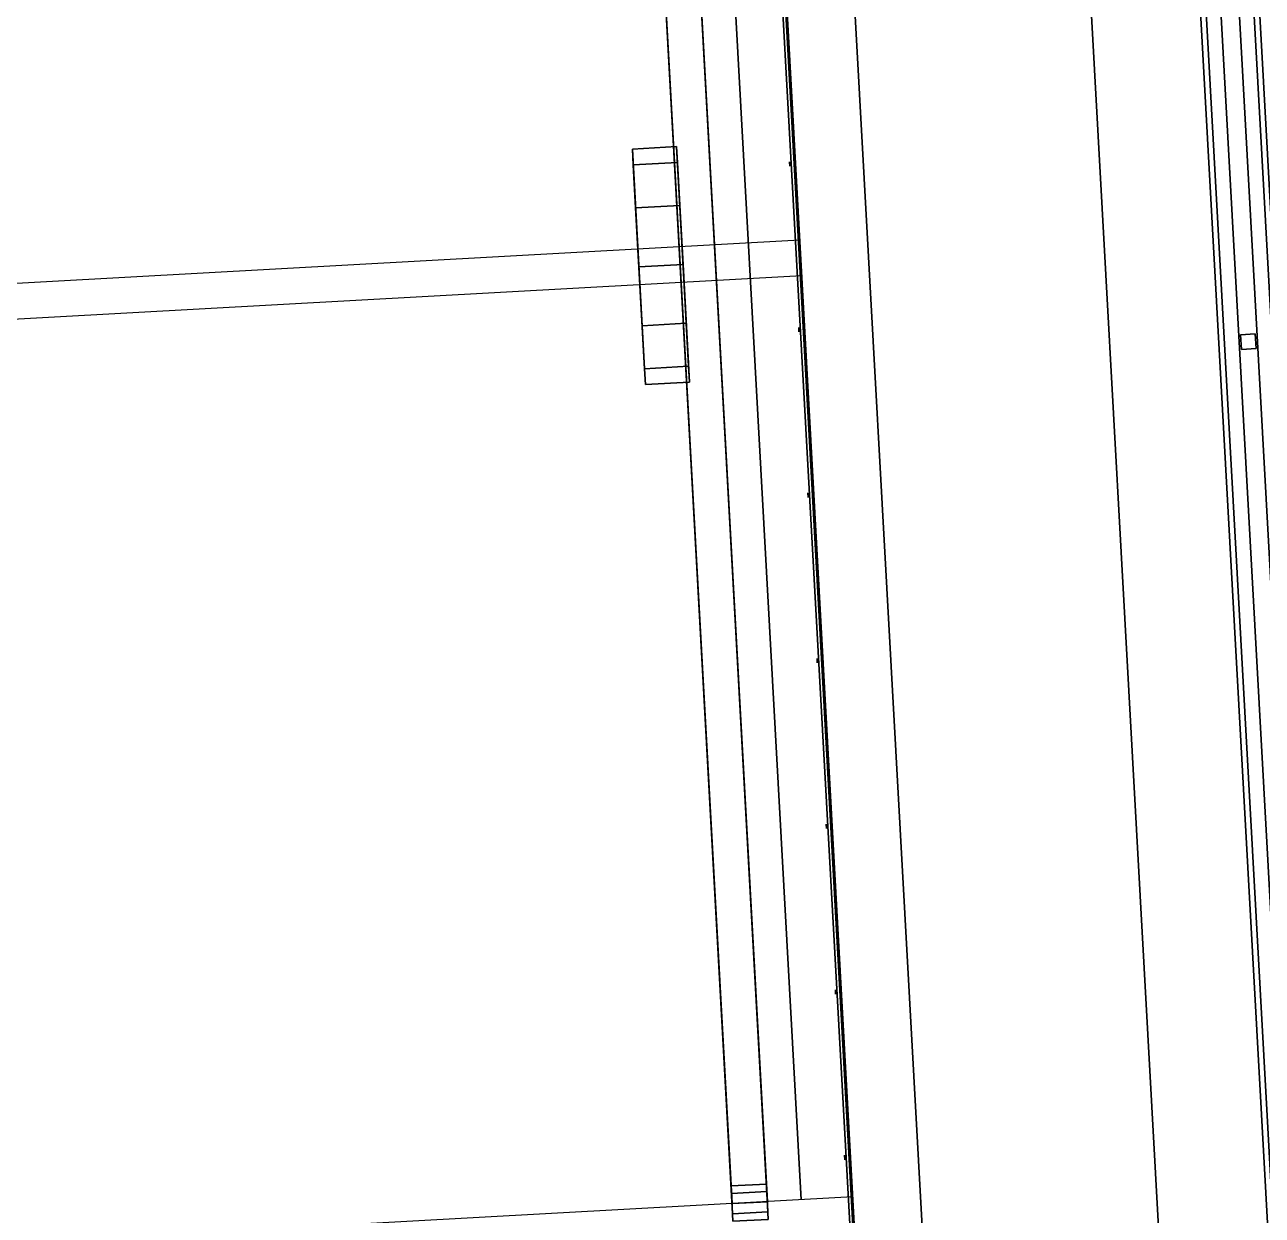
# Model space of a CAD drawing. Header units: millimetres. Extents: x -2005 to 6910, y -1718 to 7197.
# Drawn here: x 4414 to 5254, y 4181 to 4988 of the extents above; entities that cross this region are included whole.
import ezdxf

# ---------------------------------------------------------------- set-up
doc = ezdxf.new("R2010")
doc.units = ezdxf.units.MM
for name, color, linetype in [('embedded_beam_6', 7, 'Continuous'), ('embedded_beam_7', 7, 'Continuous'), ('fourth_floor_steel_deck', 7, 'Continuous'), ('interior_brick_band_E', 7, 'Continuous'), ('interior_brick_joints_E', 7, 'Continuous'), ('roof_cable_tray', 7, 'Continuous'), ('roof_guard', 7, 'Continuous'), ('roof_guard_mesh', 7, 'Continuous'), ('roof_parapet', 7, 'Continuous'), ('roof_slab', 7, 'Continuous'), ('tank_bosses_E', 7, 'Continuous'), ('tank_panels_E', 7, 'Continuous'), ('tank_ribs_E', 7, 'Continuous')]:
    doc.layers.add(name, color=color, linetype=linetype)

msp = doc.modelspace()

# ---------------------------------------------------------------- linework, layer by layer
at = {"layer": 'embedded_beam_6'}
msp.add_3dface([(-214.65, 3882.07, 24820), (4977.42, 4169.15, 24820), (4976.1, 4193.11, 24820), (-215.97, 3906.03, 24820)], dxfattribs=at)
at = {"layer": 'embedded_beam_7'}
msp.add_3dface([(-250.53, 4531.08, 24820), (4941.54, 4818.16, 24820), (4940.21, 4842.12, 24820), (-251.86, 4555.04, 24820)], dxfattribs=at)
at = {"layer": 'fourth_floor_steel_deck'}
msp.add_3dface([(-193.23, 3494.66, 20725), (4998.84, 3781.74, 20725), (4904.99, 5479.15, 20725), (-287.08, 5192.07, 20725)], dxfattribs=at)
at = {"layer": 'interior_brick_band_E'}
msp.add_3dface([(5191.07, 287.02, 24425), (4903.99, 5479.09, 24425), (4903.99, 5479.09, 24825), (5191.07, 287.02, 24825)], dxfattribs=at)
at = {"layer": 'interior_brick_joints_E'}
for points in [[(5189.07, 286.91, 24500), (4902, 5478.98, 24500), (4902, 5478.98, 24503), (5189.07, 286.91, 24503)], [(5189.07, 286.91, 24575), (4902, 5478.98, 24575), (4902, 5478.98, 24578), (5189.07, 286.91, 24578)], [(5189.07, 286.91, 24650), (4902, 5478.98, 24650), (4902, 5478.98, 24653), (5189.07, 286.91, 24653)], [(5189.07, 286.91, 24725), (4902, 5478.98, 24725), (4902, 5478.98, 24728), (5189.07, 286.91, 24728)], [(5189.07, 286.91, 24800), (4902, 5478.98, 24800), (4902, 5478.98, 24803), (5189.07, 286.91, 24803)], [(4933.43, 4892.32, 24425), (4933.27, 4895.32, 24425), (4933.27, 4895.32, 24500), (4933.43, 4892.32, 24500)], [(4933.43, 4892.32, 24575), (4933.27, 4895.32, 24575), (4933.27, 4895.32, 24650), (4933.43, 4892.32, 24650)], [(4933.43, 4892.32, 24725), (4933.27, 4895.32, 24725), (4933.27, 4895.32, 24800), (4933.43, 4892.32, 24800)], [(4939.64, 4779.99, 24500), (4939.48, 4782.99, 24500), (4939.48, 4782.99, 24575), (4939.64, 4779.99, 24575)], [(4939.64, 4779.99, 24650), (4939.48, 4782.99, 24650), (4939.48, 4782.99, 24725), (4939.64, 4779.99, 24725)], [(4939.64, 4779.99, 24800), (4939.48, 4782.99, 24800), (4939.48, 4782.99, 24825), (4939.64, 4779.99, 24825)], [(4945.85, 4667.67, 24425), (4945.69, 4670.66, 24425), (4945.69, 4670.66, 24500), (4945.85, 4667.67, 24500)], [(4945.85, 4667.67, 24575), (4945.69, 4670.66, 24575), (4945.69, 4670.66, 24650), (4945.85, 4667.67, 24650)], [(4945.85, 4667.67, 24725), (4945.69, 4670.66, 24725), (4945.69, 4670.66, 24800), (4945.85, 4667.67, 24800)], [(4952.06, 4555.34, 24500), (4951.9, 4558.33, 24500), (4951.9, 4558.33, 24575), (4952.06, 4555.34, 24575)], [(4952.06, 4555.34, 24650), (4951.9, 4558.33, 24650), (4951.9, 4558.33, 24725), (4952.06, 4555.34, 24725)], [(4952.06, 4555.34, 24800), (4951.9, 4558.33, 24800), (4951.9, 4558.33, 24825), (4952.06, 4555.34, 24825)], [(4958.27, 4443.01, 24425), (4958.11, 4446, 24425), (4958.11, 4446, 24500), (4958.27, 4443.01, 24500)], [(4958.27, 4443.01, 24575), (4958.11, 4446, 24575), (4958.11, 4446, 24650), (4958.27, 4443.01, 24650)], [(4958.27, 4443.01, 24725), (4958.11, 4446, 24725), (4958.11, 4446, 24800), (4958.27, 4443.01, 24800)], [(4964.49, 4330.68, 24500), (4964.32, 4333.68, 24500), (4964.32, 4333.68, 24575), (4964.49, 4330.68, 24575)], [(4964.49, 4330.68, 24650), (4964.32, 4333.68, 24650), (4964.32, 4333.68, 24725), (4964.49, 4330.68, 24725)], [(4964.49, 4330.68, 24800), (4964.32, 4333.68, 24800), (4964.32, 4333.68, 24825), (4964.49, 4330.68, 24825)], [(4970.7, 4218.35, 24425), (4970.53, 4221.35, 24425), (4970.53, 4221.35, 24500), (4970.7, 4218.35, 24500)], [(4970.7, 4218.35, 24575), (4970.53, 4221.35, 24575), (4970.53, 4221.35, 24650), (4970.7, 4218.35, 24650)], [(4970.7, 4218.35, 24725), (4970.53, 4221.35, 24725), (4970.53, 4221.35, 24800), (4970.7, 4218.35, 24800)]]:
    msp.add_3dface(points, dxfattribs=at)
at = {"layer": 'roof_cable_tray'}
for points in [[(5244.96, 163.81, 25137.5), (5404.71, 172.64, 25137.5), (5103.72, 5616.33, 25137.5), (4943.96, 5607.5, 25137.5)], [(5404.71, 172.64, 25062.5), (5244.96, 163.81, 25062.5), (4943.96, 5607.5, 25062.5), (5103.72, 5616.33, 25062.5)], [(5404.71, 172.64, 25137.5), (5404.71, 172.64, 25062.5), (5103.72, 5616.33, 25062.5), (5103.72, 5616.33, 25137.5)], [(5244.96, 163.81, 25062.5), (5244.96, 163.81, 25137.5), (4943.96, 5607.5, 25137.5), (4943.96, 5607.5, 25062.5)]]:
    msp.add_3dface(points, dxfattribs=at)
at = {"layer": 'roof_guard'}
for points in [[(5492.02, 3.2, 25088.24), (5488.2, 2.99, 25100), (5168, 5794.15, 25100), (5171.82, 5794.36, 25088.24)], [(5488.2, 2.99, 25100), (5492.02, 3.2, 25111.76), (5171.82, 5794.36, 25111.76), (5168, 5794.15, 25100)], [(5492.02, 3.2, 26038.24), (5488.2, 2.99, 26050), (5168, 5794.15, 26050), (5171.82, 5794.36, 26038.24)], [(5488.2, 2.99, 26050), (5492.02, 3.2, 26061.76), (5171.82, 5794.36, 26061.76), (5168, 5794.15, 26050)], [(5502, 3.76, 25080.98), (5492.02, 3.2, 25088.24), (5171.82, 5794.36, 25088.24), (5181.8, 5794.91, 25080.98)], [(5492.02, 3.2, 25111.76), (5502, 3.76, 25119.02), (5181.8, 5794.91, 25119.02), (5171.82, 5794.36, 25111.76)], [(5502, 3.76, 26030.98), (5492.02, 3.2, 26038.24), (5171.82, 5794.36, 26038.24), (5181.8, 5794.91, 26030.98)], [(5492.02, 3.2, 26061.76), (5502, 3.76, 26069.02), (5181.8, 5794.91, 26069.02), (5171.82, 5794.36, 26061.76)], [(5514.35, 4.44, 25080.98), (5502, 3.76, 25080.98), (5181.8, 5794.91, 25080.98), (5194.14, 5795.59, 25080.98)], [(5502, 3.76, 25119.02), (5514.35, 4.44, 25119.02), (5194.14, 5795.59, 25119.02), (5181.8, 5794.91, 25119.02)], [(5514.35, 4.44, 26030.98), (5502, 3.76, 26030.98), (5181.8, 5794.91, 26030.98), (5194.14, 5795.59, 26030.98)], [(5502, 3.76, 26069.02), (5514.35, 4.44, 26069.02), (5194.14, 5795.59, 26069.02), (5181.8, 5794.91, 26069.02)], [(5524.33, 4.99, 25088.24), (5514.35, 4.44, 25080.98), (5194.14, 5795.59, 25080.98), (5204.13, 5796.15, 25088.24)], [(5514.35, 4.44, 25119.02), (5524.33, 4.99, 25111.76), (5204.13, 5796.15, 25111.76), (5194.14, 5795.59, 25119.02)], [(5524.33, 4.99, 26038.24), (5514.35, 4.44, 26030.98), (5194.14, 5795.59, 26030.98), (5204.13, 5796.15, 26038.24)], [(5514.35, 4.44, 26069.02), (5524.33, 4.99, 26061.76), (5204.13, 5796.15, 26061.76), (5194.14, 5795.59, 26069.02)], [(5528.14, 5.2, 25100), (5524.33, 4.99, 25088.24), (5204.13, 5796.15, 25088.24), (5207.94, 5796.36, 25100)], [(5524.33, 4.99, 25111.76), (5528.14, 5.2, 25100), (5207.94, 5796.36, 25100), (5204.13, 5796.15, 25111.76)], [(5528.14, 5.2, 26050), (5524.33, 4.99, 26038.24), (5204.13, 5796.15, 26038.24), (5207.94, 5796.36, 26050)], [(5524.33, 4.99, 26061.76), (5528.14, 5.2, 26050), (5207.94, 5796.36, 26050), (5204.13, 5796.15, 26061.76)]]:
    msp.add_3dface(points, dxfattribs=at)
at = {"layer": 'roof_guard_mesh'}
for points in [[(5239.76, 4768.02, 25080), (5239.21, 4778, 25080), (5249.19, 4778.55, 25080), (5249.75, 4768.57, 25080)], [(5239.76, 4768.02, 26050), (5249.75, 4768.57, 26050), (5249.19, 4778.55, 26050), (5239.21, 4778, 26050)], [(5249.19, 4778.55, 25080), (5239.21, 4778, 25080), (5239.21, 4778, 26050), (5249.19, 4778.55, 26050)], [(5239.21, 4778, 25080), (5239.76, 4768.02, 25080), (5239.76, 4768.02, 26050), (5239.21, 4778, 26050)], [(5249.75, 4768.57, 25080), (5249.19, 4778.55, 25080), (5249.19, 4778.55, 26050), (5249.75, 4768.57, 26050)], [(5239.76, 4768.02, 25080), (5249.75, 4768.57, 25080), (5249.75, 4768.57, 26050), (5239.76, 4768.02, 26050)]]:
    msp.add_3dface(points, dxfattribs=at)
at = {"layer": 'roof_parapet'}
for points in [[(5192.07, 287.08, 25000), (4904.99, 5479.15, 25000), (5554, 5515.03, 25000), (5841.08, 322.96, 25000)], [(5192.07, 287.08, 25550), (5841.08, 322.96, 25550), (5554, 5515.03, 25550), (4904.99, 5479.15, 25550)], [(4904.99, 5479.15, 25000), (5192.07, 287.08, 25000), (5192.07, 287.08, 25550), (4904.99, 5479.15, 25550)]]:
    msp.add_3dface(points, dxfattribs=at)
at = {"layer": 'roof_slab'}
for points in [[(-176.66, 3195.12, 24825), (-287.08, 5192.07, 24825), (4904.99, 5479.15, 24825), (5015.41, 3482.2, 24825)], [(-176.66, 3195.12, 25000), (5015.41, 3482.2, 25000), (4904.99, 5479.15, 25000), (-287.08, 5192.07, 25000)], [(5015.41, 3482.2, 24825), (4904.99, 5479.15, 24825), (4904.99, 5479.15, 25000), (5015.41, 3482.2, 25000)]]:
    msp.add_3dface(points, dxfattribs=at)
at = {"layer": 'tank_bosses_E'}
for points in [[(4827.22, 4893.24, 21147.5), (4826.63, 4903.94, 21187.5), (4856.58, 4905.6, 21187.5), (4857.17, 4894.9, 21147.5)], [(4826.63, 4903.94, 21187.5), (4827.22, 4893.24, 21227.5), (4857.17, 4894.9, 21227.5), (4856.58, 4905.6, 21187.5)], [(4827.22, 4893.24, 22072.5), (4826.63, 4903.94, 22112.5), (4856.58, 4905.6, 22112.5), (4857.17, 4894.9, 22072.5)], [(4826.63, 4903.94, 22112.5), (4827.22, 4893.24, 22152.5), (4857.17, 4894.9, 22152.5), (4856.58, 4905.6, 22112.5)], [(4827.22, 4893.24, 22997.5), (4826.63, 4903.94, 23037.5), (4856.58, 4905.6, 23037.5), (4857.17, 4894.9, 22997.5)], [(4826.63, 4903.94, 23037.5), (4827.22, 4893.24, 23077.5), (4857.17, 4894.9, 23077.5), (4856.58, 4905.6, 23037.5)], [(4827.22, 4893.24, 23922.5), (4826.63, 4903.94, 23962.5), (4856.58, 4905.6, 23962.5), (4857.17, 4894.9, 23922.5)], [(4826.63, 4903.94, 23962.5), (4827.22, 4893.24, 24002.5), (4857.17, 4894.9, 24002.5), (4856.58, 4905.6, 23962.5)], [(4834.87, 4754.89, 21227.5), (4827.22, 4893.24, 21227.5), (4826.63, 4903.94, 21187.5)], [(4834.87, 4754.89, 21227.5), (4826.63, 4903.94, 21187.5), (4827.22, 4893.24, 21147.5)], [(4834.87, 4754.89, 22152.5), (4827.22, 4893.24, 22152.5), (4826.63, 4903.94, 22112.5)], [(4834.87, 4754.89, 22152.5), (4826.63, 4903.94, 22112.5), (4827.22, 4893.24, 22072.5)], [(4834.87, 4754.89, 23077.5), (4827.22, 4893.24, 23077.5), (4826.63, 4903.94, 23037.5)], [(4834.87, 4754.89, 23077.5), (4826.63, 4903.94, 23037.5), (4827.22, 4893.24, 22997.5)], [(4834.87, 4754.89, 24002.5), (4827.22, 4893.24, 24002.5), (4826.63, 4903.94, 23962.5)], [(4834.87, 4754.89, 24002.5), (4826.63, 4903.94, 23962.5), (4827.22, 4893.24, 23922.5)], [(4865.41, 4745.84, 21187.5), (4857.17, 4894.9, 21147.5), (4856.58, 4905.6, 21187.5)], [(4865.41, 4745.84, 21187.5), (4856.58, 4905.6, 21187.5), (4857.17, 4894.9, 21227.5)], [(4865.41, 4745.84, 22112.5), (4857.17, 4894.9, 22072.5), (4856.58, 4905.6, 22112.5)], [(4865.41, 4745.84, 22112.5), (4856.58, 4905.6, 22112.5), (4857.17, 4894.9, 22152.5)], [(4865.41, 4745.84, 23037.5), (4857.17, 4894.9, 22997.5), (4856.58, 4905.6, 23037.5)], [(4865.41, 4745.84, 23037.5), (4856.58, 4905.6, 23037.5), (4857.17, 4894.9, 23077.5)], [(4865.41, 4745.84, 23962.5), (4857.17, 4894.9, 23922.5), (4856.58, 4905.6, 23962.5)], [(4865.41, 4745.84, 23962.5), (4856.58, 4905.6, 23962.5), (4857.17, 4894.9, 24002.5)], [(4828.84, 4864.01, 21118.22), (4827.22, 4893.24, 21147.5), (4857.17, 4894.9, 21147.5), (4858.79, 4865.66, 21118.22)], [(4827.22, 4893.24, 21227.5), (4828.84, 4864.01, 21256.78), (4858.79, 4865.66, 21256.78), (4857.17, 4894.9, 21227.5)], [(4828.84, 4864.01, 22043.22), (4827.22, 4893.24, 22072.5), (4857.17, 4894.9, 22072.5), (4858.79, 4865.66, 22043.22)], [(4827.22, 4893.24, 22152.5), (4828.84, 4864.01, 22181.78), (4858.79, 4865.66, 22181.78), (4857.17, 4894.9, 22152.5)], [(4828.84, 4864.01, 22968.22), (4827.22, 4893.24, 22997.5), (4857.17, 4894.9, 22997.5), (4858.79, 4865.66, 22968.22)], [(4827.22, 4893.24, 23077.5), (4828.84, 4864.01, 23106.78), (4858.79, 4865.66, 23106.78), (4857.17, 4894.9, 23077.5)], [(4828.84, 4864.01, 23893.22), (4827.22, 4893.24, 23922.5), (4857.17, 4894.9, 23922.5), (4858.79, 4865.66, 23893.22)], [(4827.22, 4893.24, 24002.5), (4828.84, 4864.01, 24031.78), (4858.79, 4865.66, 24031.78), (4857.17, 4894.9, 24002.5)], [(4865.41, 4745.84, 21187.5), (4858.79, 4865.66, 21118.22), (4857.17, 4894.9, 21147.5)], [(4865.41, 4745.84, 21187.5), (4857.17, 4894.9, 21227.5), (4858.79, 4865.66, 21256.78)], [(4865.41, 4745.84, 22112.5), (4858.79, 4865.66, 22043.22), (4857.17, 4894.9, 22072.5)], [(4865.41, 4745.84, 22112.5), (4857.17, 4894.9, 22152.5), (4858.79, 4865.66, 22181.78)], [(4865.41, 4745.84, 23037.5), (4858.79, 4865.66, 22968.22), (4857.17, 4894.9, 22997.5)], [(4865.41, 4745.84, 23037.5), (4857.17, 4894.9, 23077.5), (4858.79, 4865.66, 23106.78)], [(4865.41, 4745.84, 23962.5), (4858.79, 4865.66, 23893.22), (4857.17, 4894.9, 23922.5)], [(4865.41, 4745.84, 23962.5), (4857.17, 4894.9, 24002.5), (4858.79, 4865.66, 24031.78)], [(4834.87, 4754.89, 21227.5), (4828.84, 4864.01, 21256.78), (4827.22, 4893.24, 21227.5)], [(4834.87, 4754.89, 21227.5), (4827.22, 4893.24, 21147.5), (4828.84, 4864.01, 21118.22)], [(4834.87, 4754.89, 22152.5), (4828.84, 4864.01, 22181.78), (4827.22, 4893.24, 22152.5)], [(4834.87, 4754.89, 22152.5), (4827.22, 4893.24, 22072.5), (4828.84, 4864.01, 22043.22)], [(4834.87, 4754.89, 23077.5), (4828.84, 4864.01, 23106.78), (4827.22, 4893.24, 23077.5)], [(4834.87, 4754.89, 23077.5), (4827.22, 4893.24, 22997.5), (4828.84, 4864.01, 22968.22)], [(4834.87, 4754.89, 24002.5), (4828.84, 4864.01, 24031.78), (4827.22, 4893.24, 24002.5)], [(4834.87, 4754.89, 24002.5), (4827.22, 4893.24, 23922.5), (4828.84, 4864.01, 23893.22)], [(4831.04, 4824.07, 21107.5), (4828.84, 4864.01, 21118.22), (4858.79, 4865.66, 21118.22), (4861, 4825.72, 21107.5)], [(4828.84, 4864.01, 21256.78), (4831.04, 4824.07, 21267.5), (4861, 4825.72, 21267.5), (4858.79, 4865.66, 21256.78)], [(4831.04, 4824.07, 22032.5), (4828.84, 4864.01, 22043.22), (4858.79, 4865.66, 22043.22), (4861, 4825.72, 22032.5)], [(4828.84, 4864.01, 22181.78), (4831.04, 4824.07, 22192.5), (4861, 4825.72, 22192.5), (4858.79, 4865.66, 22181.78)], [(4831.04, 4824.07, 22957.5), (4828.84, 4864.01, 22968.22), (4858.79, 4865.66, 22968.22), (4861, 4825.72, 22957.5)], [(4828.84, 4864.01, 23106.78), (4831.04, 4824.07, 23117.5), (4861, 4825.72, 23117.5), (4858.79, 4865.66, 23106.78)], [(4831.04, 4824.07, 23882.5), (4828.84, 4864.01, 23893.22), (4858.79, 4865.66, 23893.22), (4861, 4825.72, 23882.5)], [(4828.84, 4864.01, 24031.78), (4831.04, 4824.07, 24042.5), (4861, 4825.72, 24042.5), (4858.79, 4865.66, 24031.78)], [(4834.87, 4754.89, 21227.5), (4831.04, 4824.07, 21267.5), (4828.84, 4864.01, 21256.78)], [(4834.87, 4754.89, 21227.5), (4828.84, 4864.01, 21118.22), (4831.04, 4824.07, 21107.5)], [(4834.87, 4754.89, 22152.5), (4831.04, 4824.07, 22192.5), (4828.84, 4864.01, 22181.78)], [(4834.87, 4754.89, 22152.5), (4828.84, 4864.01, 22043.22), (4831.04, 4824.07, 22032.5)], [(4834.87, 4754.89, 23077.5), (4831.04, 4824.07, 23117.5), (4828.84, 4864.01, 23106.78)], [(4834.87, 4754.89, 23077.5), (4828.84, 4864.01, 22968.22), (4831.04, 4824.07, 22957.5)], [(4834.87, 4754.89, 24002.5), (4831.04, 4824.07, 24042.5), (4828.84, 4864.01, 24031.78)], [(4834.87, 4754.89, 24002.5), (4828.84, 4864.01, 23893.22), (4831.04, 4824.07, 23882.5)], [(4865.41, 4745.84, 21187.5), (4861, 4825.72, 21107.5), (4858.79, 4865.66, 21118.22)], [(4865.41, 4745.84, 21187.5), (4858.79, 4865.66, 21256.78), (4861, 4825.72, 21267.5)], [(4865.41, 4745.84, 22112.5), (4861, 4825.72, 22032.5), (4858.79, 4865.66, 22043.22)], [(4865.41, 4745.84, 22112.5), (4858.79, 4865.66, 22181.78), (4861, 4825.72, 22192.5)], [(4865.41, 4745.84, 23037.5), (4861, 4825.72, 22957.5), (4858.79, 4865.66, 22968.22)], [(4865.41, 4745.84, 23037.5), (4858.79, 4865.66, 23106.78), (4861, 4825.72, 23117.5)], [(4865.41, 4745.84, 23962.5), (4861, 4825.72, 23882.5), (4858.79, 4865.66, 23893.22)], [(4865.41, 4745.84, 23962.5), (4858.79, 4865.66, 24031.78), (4861, 4825.72, 24042.5)], [(4833.25, 4784.13, 21118.22), (4831.04, 4824.07, 21107.5), (4861, 4825.72, 21107.5), (4863.21, 4785.78, 21118.22)], [(4831.04, 4824.07, 21267.5), (4833.25, 4784.13, 21256.78), (4863.21, 4785.78, 21256.78), (4861, 4825.72, 21267.5)], [(4833.25, 4784.13, 22043.22), (4831.04, 4824.07, 22032.5), (4861, 4825.72, 22032.5), (4863.21, 4785.78, 22043.22)], [(4831.04, 4824.07, 22192.5), (4833.25, 4784.13, 22181.78), (4863.21, 4785.78, 22181.78), (4861, 4825.72, 22192.5)], [(4833.25, 4784.13, 22968.22), (4831.04, 4824.07, 22957.5), (4861, 4825.72, 22957.5), (4863.21, 4785.78, 22968.22)], [(4831.04, 4824.07, 23117.5), (4833.25, 4784.13, 23106.78), (4863.21, 4785.78, 23106.78), (4861, 4825.72, 23117.5)], [(4833.25, 4784.13, 23893.22), (4831.04, 4824.07, 23882.5), (4861, 4825.72, 23882.5), (4863.21, 4785.78, 23893.22)], [(4831.04, 4824.07, 24042.5), (4833.25, 4784.13, 24031.78), (4863.21, 4785.78, 24031.78), (4861, 4825.72, 24042.5)], [(4834.87, 4754.89, 21227.5), (4833.25, 4784.13, 21256.78), (4831.04, 4824.07, 21267.5)], [(4834.87, 4754.89, 21227.5), (4831.04, 4824.07, 21107.5), (4833.25, 4784.13, 21118.22)], [(4834.87, 4754.89, 22152.5), (4833.25, 4784.13, 22181.78), (4831.04, 4824.07, 22192.5)], [(4834.87, 4754.89, 22152.5), (4831.04, 4824.07, 22032.5), (4833.25, 4784.13, 22043.22)], [(4834.87, 4754.89, 23077.5), (4833.25, 4784.13, 23106.78), (4831.04, 4824.07, 23117.5)], [(4834.87, 4754.89, 23077.5), (4831.04, 4824.07, 22957.5), (4833.25, 4784.13, 22968.22)], [(4834.87, 4754.89, 24002.5), (4833.25, 4784.13, 24031.78), (4831.04, 4824.07, 24042.5)], [(4834.87, 4754.89, 24002.5), (4831.04, 4824.07, 23882.5), (4833.25, 4784.13, 23893.22)], [(4865.41, 4745.84, 21187.5), (4863.21, 4785.78, 21118.22), (4861, 4825.72, 21107.5)], [(4865.41, 4745.84, 21187.5), (4861, 4825.72, 21267.5), (4863.21, 4785.78, 21256.78)], [(4865.41, 4745.84, 22112.5), (4863.21, 4785.78, 22043.22), (4861, 4825.72, 22032.5)], [(4865.41, 4745.84, 22112.5), (4861, 4825.72, 22192.5), (4863.21, 4785.78, 22181.78)], [(4865.41, 4745.84, 23037.5), (4863.21, 4785.78, 22968.22), (4861, 4825.72, 22957.5)], [(4865.41, 4745.84, 23037.5), (4861, 4825.72, 23117.5), (4863.21, 4785.78, 23106.78)], [(4865.41, 4745.84, 23962.5), (4863.21, 4785.78, 23893.22), (4861, 4825.72, 23882.5)], [(4865.41, 4745.84, 23962.5), (4861, 4825.72, 24042.5), (4863.21, 4785.78, 24031.78)], [(4834.87, 4754.89, 21147.5), (4833.25, 4784.13, 21118.22), (4863.21, 4785.78, 21118.22), (4864.82, 4756.55, 21147.5)], [(4833.25, 4784.13, 21256.78), (4834.87, 4754.89, 21227.5), (4864.82, 4756.55, 21227.5), (4863.21, 4785.78, 21256.78)], [(4834.87, 4754.89, 22072.5), (4833.25, 4784.13, 22043.22), (4863.21, 4785.78, 22043.22), (4864.82, 4756.55, 22072.5)], [(4833.25, 4784.13, 22181.78), (4834.87, 4754.89, 22152.5), (4864.82, 4756.55, 22152.5), (4863.21, 4785.78, 22181.78)], [(4834.87, 4754.89, 22997.5), (4833.25, 4784.13, 22968.22), (4863.21, 4785.78, 22968.22), (4864.82, 4756.55, 22997.5)], [(4833.25, 4784.13, 23106.78), (4834.87, 4754.89, 23077.5), (4864.82, 4756.55, 23077.5), (4863.21, 4785.78, 23106.78)], [(4834.87, 4754.89, 23922.5), (4833.25, 4784.13, 23893.22), (4863.21, 4785.78, 23893.22), (4864.82, 4756.55, 23922.5)], [(4833.25, 4784.13, 24031.78), (4834.87, 4754.89, 24002.5), (4864.82, 4756.55, 24002.5), (4863.21, 4785.78, 24031.78)], [(4865.41, 4745.84, 21187.5), (4864.82, 4756.55, 21147.5), (4863.21, 4785.78, 21118.22)], [(4865.41, 4745.84, 21187.5), (4863.21, 4785.78, 21256.78), (4864.82, 4756.55, 21227.5)], [(4865.41, 4745.84, 22112.5), (4864.82, 4756.55, 22072.5), (4863.21, 4785.78, 22043.22)], [(4865.41, 4745.84, 22112.5), (4863.21, 4785.78, 22181.78), (4864.82, 4756.55, 22152.5)], [(4865.41, 4745.84, 23037.5), (4864.82, 4756.55, 22997.5), (4863.21, 4785.78, 22968.22)], [(4865.41, 4745.84, 23037.5), (4863.21, 4785.78, 23106.78), (4864.82, 4756.55, 23077.5)], [(4865.41, 4745.84, 23962.5), (4864.82, 4756.55, 23922.5), (4863.21, 4785.78, 23893.22)], [(4865.41, 4745.84, 23962.5), (4863.21, 4785.78, 24031.78), (4864.82, 4756.55, 24002.5)], [(4834.87, 4754.89, 21227.5), (4833.25, 4784.13, 21118.22), (4834.87, 4754.89, 21147.5)], [(4834.87, 4754.89, 22152.5), (4833.25, 4784.13, 22043.22), (4834.87, 4754.89, 22072.5)], [(4834.87, 4754.89, 23077.5), (4833.25, 4784.13, 22968.22), (4834.87, 4754.89, 22997.5)], [(4834.87, 4754.89, 24002.5), (4833.25, 4784.13, 23893.22), (4834.87, 4754.89, 23922.5)], [(4835.46, 4744.19, 21187.5), (4834.87, 4754.89, 21147.5), (4864.82, 4756.55, 21147.5), (4865.41, 4745.84, 21187.5)], [(4834.87, 4754.89, 21227.5), (4835.46, 4744.19, 21187.5), (4865.41, 4745.84, 21187.5), (4864.82, 4756.55, 21227.5)], [(4835.46, 4744.19, 22112.5), (4834.87, 4754.89, 22072.5), (4864.82, 4756.55, 22072.5), (4865.41, 4745.84, 22112.5)], [(4834.87, 4754.89, 22152.5), (4835.46, 4744.19, 22112.5), (4865.41, 4745.84, 22112.5), (4864.82, 4756.55, 22152.5)], [(4835.46, 4744.19, 23037.5), (4834.87, 4754.89, 22997.5), (4864.82, 4756.55, 22997.5), (4865.41, 4745.84, 23037.5)], [(4834.87, 4754.89, 23077.5), (4835.46, 4744.19, 23037.5), (4865.41, 4745.84, 23037.5), (4864.82, 4756.55, 23077.5)], [(4835.46, 4744.19, 23962.5), (4834.87, 4754.89, 23922.5), (4864.82, 4756.55, 23922.5), (4865.41, 4745.84, 23962.5)], [(4834.87, 4754.89, 24002.5), (4835.46, 4744.19, 23962.5), (4865.41, 4745.84, 23962.5), (4864.82, 4756.55, 24002.5)], [(4834.87, 4754.89, 21227.5), (4834.87, 4754.89, 21147.5), (4835.46, 4744.19, 21187.5)], [(4834.87, 4754.89, 22152.5), (4834.87, 4754.89, 22072.5), (4835.46, 4744.19, 22112.5)], [(4834.87, 4754.89, 23077.5), (4834.87, 4754.89, 22997.5), (4835.46, 4744.19, 23037.5)], [(4834.87, 4754.89, 24002.5), (4834.87, 4754.89, 23922.5), (4835.46, 4744.19, 23962.5)]]:
    msp.add_3dface(points, dxfattribs=at)
at = {"layer": 'tank_panels_E'}
for points in [[(4941.15, 4191.18, 20737), (4870.71, 5465.23, 20737), (4870.71, 5465.23, 21638), (4941.15, 4191.18, 21638)], [(4941.15, 4191.18, 21662), (4870.71, 5465.23, 21662), (4870.71, 5465.23, 22563), (4941.15, 4191.18, 22563)], [(4941.15, 4191.18, 22587), (4870.71, 5465.23, 22587), (4870.71, 5465.23, 23488), (4941.15, 4191.18, 23488)], [(4941.15, 4191.18, 23512), (4870.71, 5465.23, 23512), (4870.71, 5465.23, 24413), (4941.15, 4191.18, 24413)]]:
    msp.add_3dface(points, dxfattribs=at)
at = {"layer": 'tank_ribs_E'}
for points in [[(4917.8, 4196.82, 20727.2), (4893.84, 4195.5, 20727.2), (4823.4, 5469.55, 21628.2), (4847.36, 5470.88, 21628.2)], [(4893.84, 4195.5, 21647.8), (4917.8, 4196.82, 21647.8), (4847.36, 5470.88, 20746.8), (4823.4, 5469.55, 20746.8)], [(4917.8, 4196.82, 21652.2), (4893.84, 4195.5, 21652.2), (4823.4, 5469.55, 22553.2), (4847.36, 5470.88, 22553.2)], [(4893.84, 4195.5, 22572.8), (4917.8, 4196.82, 22572.8), (4847.36, 5470.88, 21671.8), (4823.4, 5469.55, 21671.8)], [(4917.8, 4196.82, 22577.2), (4893.84, 4195.5, 22577.2), (4823.4, 5469.55, 23478.2), (4847.36, 5470.88, 23478.2)], [(4893.84, 4195.5, 23497.8), (4917.8, 4196.82, 23497.8), (4847.36, 5470.88, 22596.8), (4823.4, 5469.55, 22596.8)], [(4917.8, 4196.82, 23502.2), (4893.84, 4195.5, 23502.2), (4823.4, 5469.55, 24403.2), (4847.36, 5470.88, 24403.2)], [(4893.84, 4195.5, 24422.8), (4917.8, 4196.82, 24422.8), (4847.36, 5470.88, 23521.8), (4823.4, 5469.55, 23521.8)], [(4893.84, 4195.5, 20727.2), (4894.61, 4181.67, 20746.8), (4824.16, 5455.73, 21647.8), (4823.4, 5469.55, 21628.2)], [(4894.61, 4181.67, 21628.2), (4893.84, 4195.5, 21647.8), (4823.4, 5469.55, 20746.8), (4824.16, 5455.73, 20727.2)], [(4893.84, 4195.5, 21652.2), (4894.61, 4181.67, 21671.8), (4824.16, 5455.73, 22572.8), (4823.4, 5469.55, 22553.2)], [(4894.61, 4181.67, 22553.2), (4893.84, 4195.5, 22572.8), (4823.4, 5469.55, 21671.8), (4824.16, 5455.73, 21652.2)], [(4893.84, 4195.5, 22577.2), (4894.61, 4181.67, 22596.8), (4824.16, 5455.73, 23497.8), (4823.4, 5469.55, 23478.2)], [(4894.61, 4181.67, 23478.2), (4893.84, 4195.5, 23497.8), (4823.4, 5469.55, 22596.8), (4824.16, 5455.73, 22577.2)], [(4893.84, 4195.5, 23502.2), (4894.61, 4181.67, 23521.8), (4824.16, 5455.73, 24422.8), (4823.4, 5469.55, 24403.2)], [(4894.61, 4181.67, 24403.2), (4893.84, 4195.5, 24422.8), (4823.4, 5469.55, 23521.8), (4824.16, 5455.73, 23502.2)], [(4918.57, 4183, 20746.8), (4917.8, 4196.82, 20727.2), (4847.36, 5470.88, 21628.2), (4848.12, 5457.05, 21647.8)], [(4917.8, 4196.82, 21647.8), (4918.57, 4183, 21628.2), (4848.12, 5457.05, 20727.2), (4847.36, 5470.88, 20746.8)], [(4918.57, 4183, 21671.8), (4917.8, 4196.82, 21652.2), (4847.36, 5470.88, 22553.2), (4848.12, 5457.05, 22572.8)], [(4917.8, 4196.82, 22572.8), (4918.57, 4183, 22553.2), (4848.12, 5457.05, 21652.2), (4847.36, 5470.88, 21671.8)], [(4918.57, 4183, 22596.8), (4917.8, 4196.82, 22577.2), (4847.36, 5470.88, 23478.2), (4848.12, 5457.05, 23497.8)], [(4917.8, 4196.82, 23497.8), (4918.57, 4183, 23478.2), (4848.12, 5457.05, 22577.2), (4847.36, 5470.88, 22596.8)], [(4918.57, 4183, 23521.8), (4917.8, 4196.82, 23502.2), (4847.36, 5470.88, 24403.2), (4848.12, 5457.05, 24422.8)], [(4917.8, 4196.82, 24422.8), (4918.57, 4183, 24403.2), (4848.12, 5457.05, 23502.2), (4847.36, 5470.88, 23521.8)], [(4894.22, 4188.59, 20749), (4918.19, 4189.91, 20749), (4847.74, 5463.96, 20749), (4823.78, 5462.64, 20749)], [(4918.19, 4189.91, 20725), (4894.22, 4188.59, 20725), (4823.78, 5462.64, 20725), (4847.74, 5463.96, 20725)], [(4847.74, 5463.96, 21650), (4823.78, 5462.64, 21650), (4894.22, 4188.59, 21650), (4918.19, 4189.91, 21650)], [(4823.78, 5462.64, 21626), (4847.74, 5463.96, 21626), (4918.19, 4189.91, 21626), (4894.22, 4188.59, 21626)], [(4894.22, 4188.59, 21674), (4918.19, 4189.91, 21674), (4847.74, 5463.96, 21674), (4823.78, 5462.64, 21674)], [(4918.19, 4189.91, 21650), (4894.22, 4188.59, 21650), (4823.78, 5462.64, 21650), (4847.74, 5463.96, 21650)], [(4847.74, 5463.96, 22575), (4823.78, 5462.64, 22575), (4894.22, 4188.59, 22575), (4918.19, 4189.91, 22575)], [(4823.78, 5462.64, 22551), (4847.74, 5463.96, 22551), (4918.19, 4189.91, 22551), (4894.22, 4188.59, 22551)], [(4894.22, 4188.59, 22599), (4918.19, 4189.91, 22599), (4847.74, 5463.96, 22599), (4823.78, 5462.64, 22599)], [(4918.19, 4189.91, 22575), (4894.22, 4188.59, 22575), (4823.78, 5462.64, 22575), (4847.74, 5463.96, 22575)], [(4847.74, 5463.96, 23500), (4823.78, 5462.64, 23500), (4894.22, 4188.59, 23500), (4918.19, 4189.91, 23500)], [(4823.78, 5462.64, 23476), (4847.74, 5463.96, 23476), (4918.19, 4189.91, 23476), (4894.22, 4188.59, 23476)], [(4894.22, 4188.59, 23524), (4918.19, 4189.91, 23524), (4847.74, 5463.96, 23524), (4823.78, 5462.64, 23524)], [(4918.19, 4189.91, 23500), (4894.22, 4188.59, 23500), (4823.78, 5462.64, 23500), (4847.74, 5463.96, 23500)], [(4847.74, 5463.96, 24425), (4823.78, 5462.64, 24425), (4894.22, 4188.59, 24425), (4918.19, 4189.91, 24425)], [(4823.78, 5462.64, 24401), (4847.74, 5463.96, 24401), (4918.19, 4189.91, 24401), (4894.22, 4188.59, 24401)], [(4894.22, 4188.59, 20725), (4894.22, 4188.59, 20749), (4823.78, 5462.64, 20749), (4823.78, 5462.64, 20725)], [(4823.78, 5462.64, 21650), (4823.78, 5462.64, 21626), (4894.22, 4188.59, 21626), (4894.22, 4188.59, 21650)], [(4894.22, 4188.59, 21650), (4894.22, 4188.59, 21674), (4823.78, 5462.64, 21674), (4823.78, 5462.64, 21650)], [(4823.78, 5462.64, 22575), (4823.78, 5462.64, 22551), (4894.22, 4188.59, 22551), (4894.22, 4188.59, 22575)], [(4894.22, 4188.59, 22575), (4894.22, 4188.59, 22599), (4823.78, 5462.64, 22599), (4823.78, 5462.64, 22575)], [(4823.78, 5462.64, 23500), (4823.78, 5462.64, 23476), (4894.22, 4188.59, 23476), (4894.22, 4188.59, 23500)], [(4894.22, 4188.59, 23500), (4894.22, 4188.59, 23524), (4823.78, 5462.64, 23524), (4823.78, 5462.64, 23500)], [(4823.78, 5462.64, 24425), (4823.78, 5462.64, 24401), (4894.22, 4188.59, 24401), (4894.22, 4188.59, 24425)], [(4894.61, 4181.67, 20746.8), (4918.57, 4183, 20746.8), (4848.12, 5457.05, 21647.8), (4824.16, 5455.73, 21647.8)], [(4918.57, 4183, 21628.2), (4894.61, 4181.67, 21628.2), (4824.16, 5455.73, 20727.2), (4848.12, 5457.05, 20727.2)], [(4894.61, 4181.67, 21671.8), (4918.57, 4183, 21671.8), (4848.12, 5457.05, 22572.8), (4824.16, 5455.73, 22572.8)], [(4918.57, 4183, 22553.2), (4894.61, 4181.67, 22553.2), (4824.16, 5455.73, 21652.2), (4848.12, 5457.05, 21652.2)], [(4894.61, 4181.67, 22596.8), (4918.57, 4183, 22596.8), (4848.12, 5457.05, 23497.8), (4824.16, 5455.73, 23497.8)], [(4918.57, 4183, 23478.2), (4894.61, 4181.67, 23478.2), (4824.16, 5455.73, 22577.2), (4848.12, 5457.05, 22577.2)], [(4894.61, 4181.67, 23521.8), (4918.57, 4183, 23521.8), (4848.12, 5457.05, 24422.8), (4824.16, 5455.73, 24422.8)], [(4918.57, 4183, 24403.2), (4894.61, 4181.67, 24403.2), (4824.16, 5455.73, 23502.2), (4848.12, 5457.05, 23502.2)], [(4918.19, 4189.91, 20749), (4918.19, 4189.91, 20725), (4847.74, 5463.96, 20725), (4847.74, 5463.96, 20749)], [(4847.74, 5463.96, 21626), (4847.74, 5463.96, 21650), (4918.19, 4189.91, 21650), (4918.19, 4189.91, 21626)], [(4918.19, 4189.91, 21674), (4918.19, 4189.91, 21650), (4847.74, 5463.96, 21650), (4847.74, 5463.96, 21674)], [(4847.74, 5463.96, 22551), (4847.74, 5463.96, 22575), (4918.19, 4189.91, 22575), (4918.19, 4189.91, 22551)], [(4918.19, 4189.91, 22599), (4918.19, 4189.91, 22575), (4847.74, 5463.96, 22575), (4847.74, 5463.96, 22599)], [(4847.74, 5463.96, 23476), (4847.74, 5463.96, 23500), (4918.19, 4189.91, 23500), (4918.19, 4189.91, 23476)], [(4918.19, 4189.91, 23524), (4918.19, 4189.91, 23500), (4847.74, 5463.96, 23500), (4847.74, 5463.96, 23524)], [(4847.74, 5463.96, 24401), (4847.74, 5463.96, 24425), (4918.19, 4189.91, 24425), (4918.19, 4189.91, 24401)], [(4893.56, 4200.57, 21638), (4894.89, 4176.6, 21638), (4918.85, 4177.93, 21638), (4917.52, 4201.89, 21638)], [(4893.56, 4200.57, 20737), (4917.52, 4201.89, 20737), (4918.85, 4177.93, 20737), (4894.89, 4176.6, 20737)], [(4893.56, 4200.57, 21638), (4917.52, 4201.89, 21638), (4917.52, 4201.89, 20737), (4893.56, 4200.57, 20737)], [(4893.56, 4200.57, 22563), (4894.89, 4176.6, 22563), (4918.85, 4177.93, 22563), (4917.52, 4201.89, 22563)], [(4893.56, 4200.57, 21662), (4917.52, 4201.89, 21662), (4918.85, 4177.93, 21662), (4894.89, 4176.6, 21662)], [(4893.56, 4200.57, 22563), (4917.52, 4201.89, 22563), (4917.52, 4201.89, 21662), (4893.56, 4200.57, 21662)], [(4893.56, 4200.57, 23488), (4894.89, 4176.6, 23488), (4918.85, 4177.93, 23488), (4917.52, 4201.89, 23488)], [(4893.56, 4200.57, 22587), (4917.52, 4201.89, 22587), (4918.85, 4177.93, 22587), (4894.89, 4176.6, 22587)], [(4893.56, 4200.57, 23488), (4917.52, 4201.89, 23488), (4917.52, 4201.89, 22587), (4893.56, 4200.57, 22587)], [(4893.56, 4200.57, 24413), (4894.89, 4176.6, 24413), (4918.85, 4177.93, 24413), (4917.52, 4201.89, 24413)], [(4893.56, 4200.57, 23512), (4917.52, 4201.89, 23512), (4918.85, 4177.93, 23512), (4894.89, 4176.6, 23512)], [(4893.56, 4200.57, 24413), (4917.52, 4201.89, 24413), (4917.52, 4201.89, 23512), (4893.56, 4200.57, 23512)], [(4894.89, 4176.6, 21638), (4893.56, 4200.57, 21638), (4893.56, 4200.57, 20737), (4894.89, 4176.6, 20737)], [(4894.89, 4176.6, 22563), (4893.56, 4200.57, 22563), (4893.56, 4200.57, 21662), (4894.89, 4176.6, 21662)], [(4894.89, 4176.6, 23488), (4893.56, 4200.57, 23488), (4893.56, 4200.57, 22587), (4894.89, 4176.6, 22587)], [(4894.89, 4176.6, 24413), (4893.56, 4200.57, 24413), (4893.56, 4200.57, 23512), (4894.89, 4176.6, 23512)], [(4917.52, 4201.89, 21638), (4918.85, 4177.93, 21638), (4918.85, 4177.93, 20737), (4917.52, 4201.89, 20737)], [(4917.52, 4201.89, 22563), (4918.85, 4177.93, 22563), (4918.85, 4177.93, 21662), (4917.52, 4201.89, 21662)], [(4917.52, 4201.89, 23488), (4918.85, 4177.93, 23488), (4918.85, 4177.93, 22587), (4917.52, 4201.89, 22587)], [(4917.52, 4201.89, 24413), (4918.85, 4177.93, 24413), (4918.85, 4177.93, 23512), (4917.52, 4201.89, 23512)], [(4894.61, 4181.67, 20746.8), (4893.84, 4195.5, 20727.2), (4917.8, 4196.82, 20727.2), (4918.57, 4183, 20746.8)], [(4893.84, 4195.5, 21647.8), (4894.61, 4181.67, 21628.2), (4918.57, 4183, 21628.2), (4917.8, 4196.82, 21647.8)], [(4894.61, 4181.67, 21671.8), (4893.84, 4195.5, 21652.2), (4917.8, 4196.82, 21652.2), (4918.57, 4183, 21671.8)], [(4893.84, 4195.5, 22572.8), (4894.61, 4181.67, 22553.2), (4918.57, 4183, 22553.2), (4917.8, 4196.82, 22572.8)], [(4894.61, 4181.67, 22596.8), (4893.84, 4195.5, 22577.2), (4917.8, 4196.82, 22577.2), (4918.57, 4183, 22596.8)], [(4893.84, 4195.5, 23497.8), (4894.61, 4181.67, 23478.2), (4918.57, 4183, 23478.2), (4917.8, 4196.82, 23497.8)], [(4894.61, 4181.67, 23521.8), (4893.84, 4195.5, 23502.2), (4917.8, 4196.82, 23502.2), (4918.57, 4183, 23521.8)], [(4893.84, 4195.5, 24422.8), (4894.61, 4181.67, 24403.2), (4918.57, 4183, 24403.2), (4917.8, 4196.82, 24422.8)], [(4894.22, 4188.59, 20749), (4894.22, 4188.59, 20725), (4918.19, 4189.91, 20725), (4918.19, 4189.91, 20749)], [(4918.19, 4189.91, 21650), (4894.22, 4188.59, 21650), (4894.22, 4188.59, 21626), (4918.19, 4189.91, 21626)], [(4894.22, 4188.59, 21674), (4894.22, 4188.59, 21650), (4918.19, 4189.91, 21650), (4918.19, 4189.91, 21674)], [(4918.19, 4189.91, 22575), (4894.22, 4188.59, 22575), (4894.22, 4188.59, 22551), (4918.19, 4189.91, 22551)], [(4894.22, 4188.59, 22599), (4894.22, 4188.59, 22575), (4918.19, 4189.91, 22575), (4918.19, 4189.91, 22599)], [(4918.19, 4189.91, 23500), (4894.22, 4188.59, 23500), (4894.22, 4188.59, 23476), (4918.19, 4189.91, 23476)], [(4894.22, 4188.59, 23524), (4894.22, 4188.59, 23500), (4918.19, 4189.91, 23500), (4918.19, 4189.91, 23524)], [(4918.19, 4189.91, 24425), (4894.22, 4188.59, 24425), (4894.22, 4188.59, 24401), (4918.19, 4189.91, 24401)]]:
    msp.add_3dface(points, dxfattribs=at)

doc.saveas('drawing.dxf')
